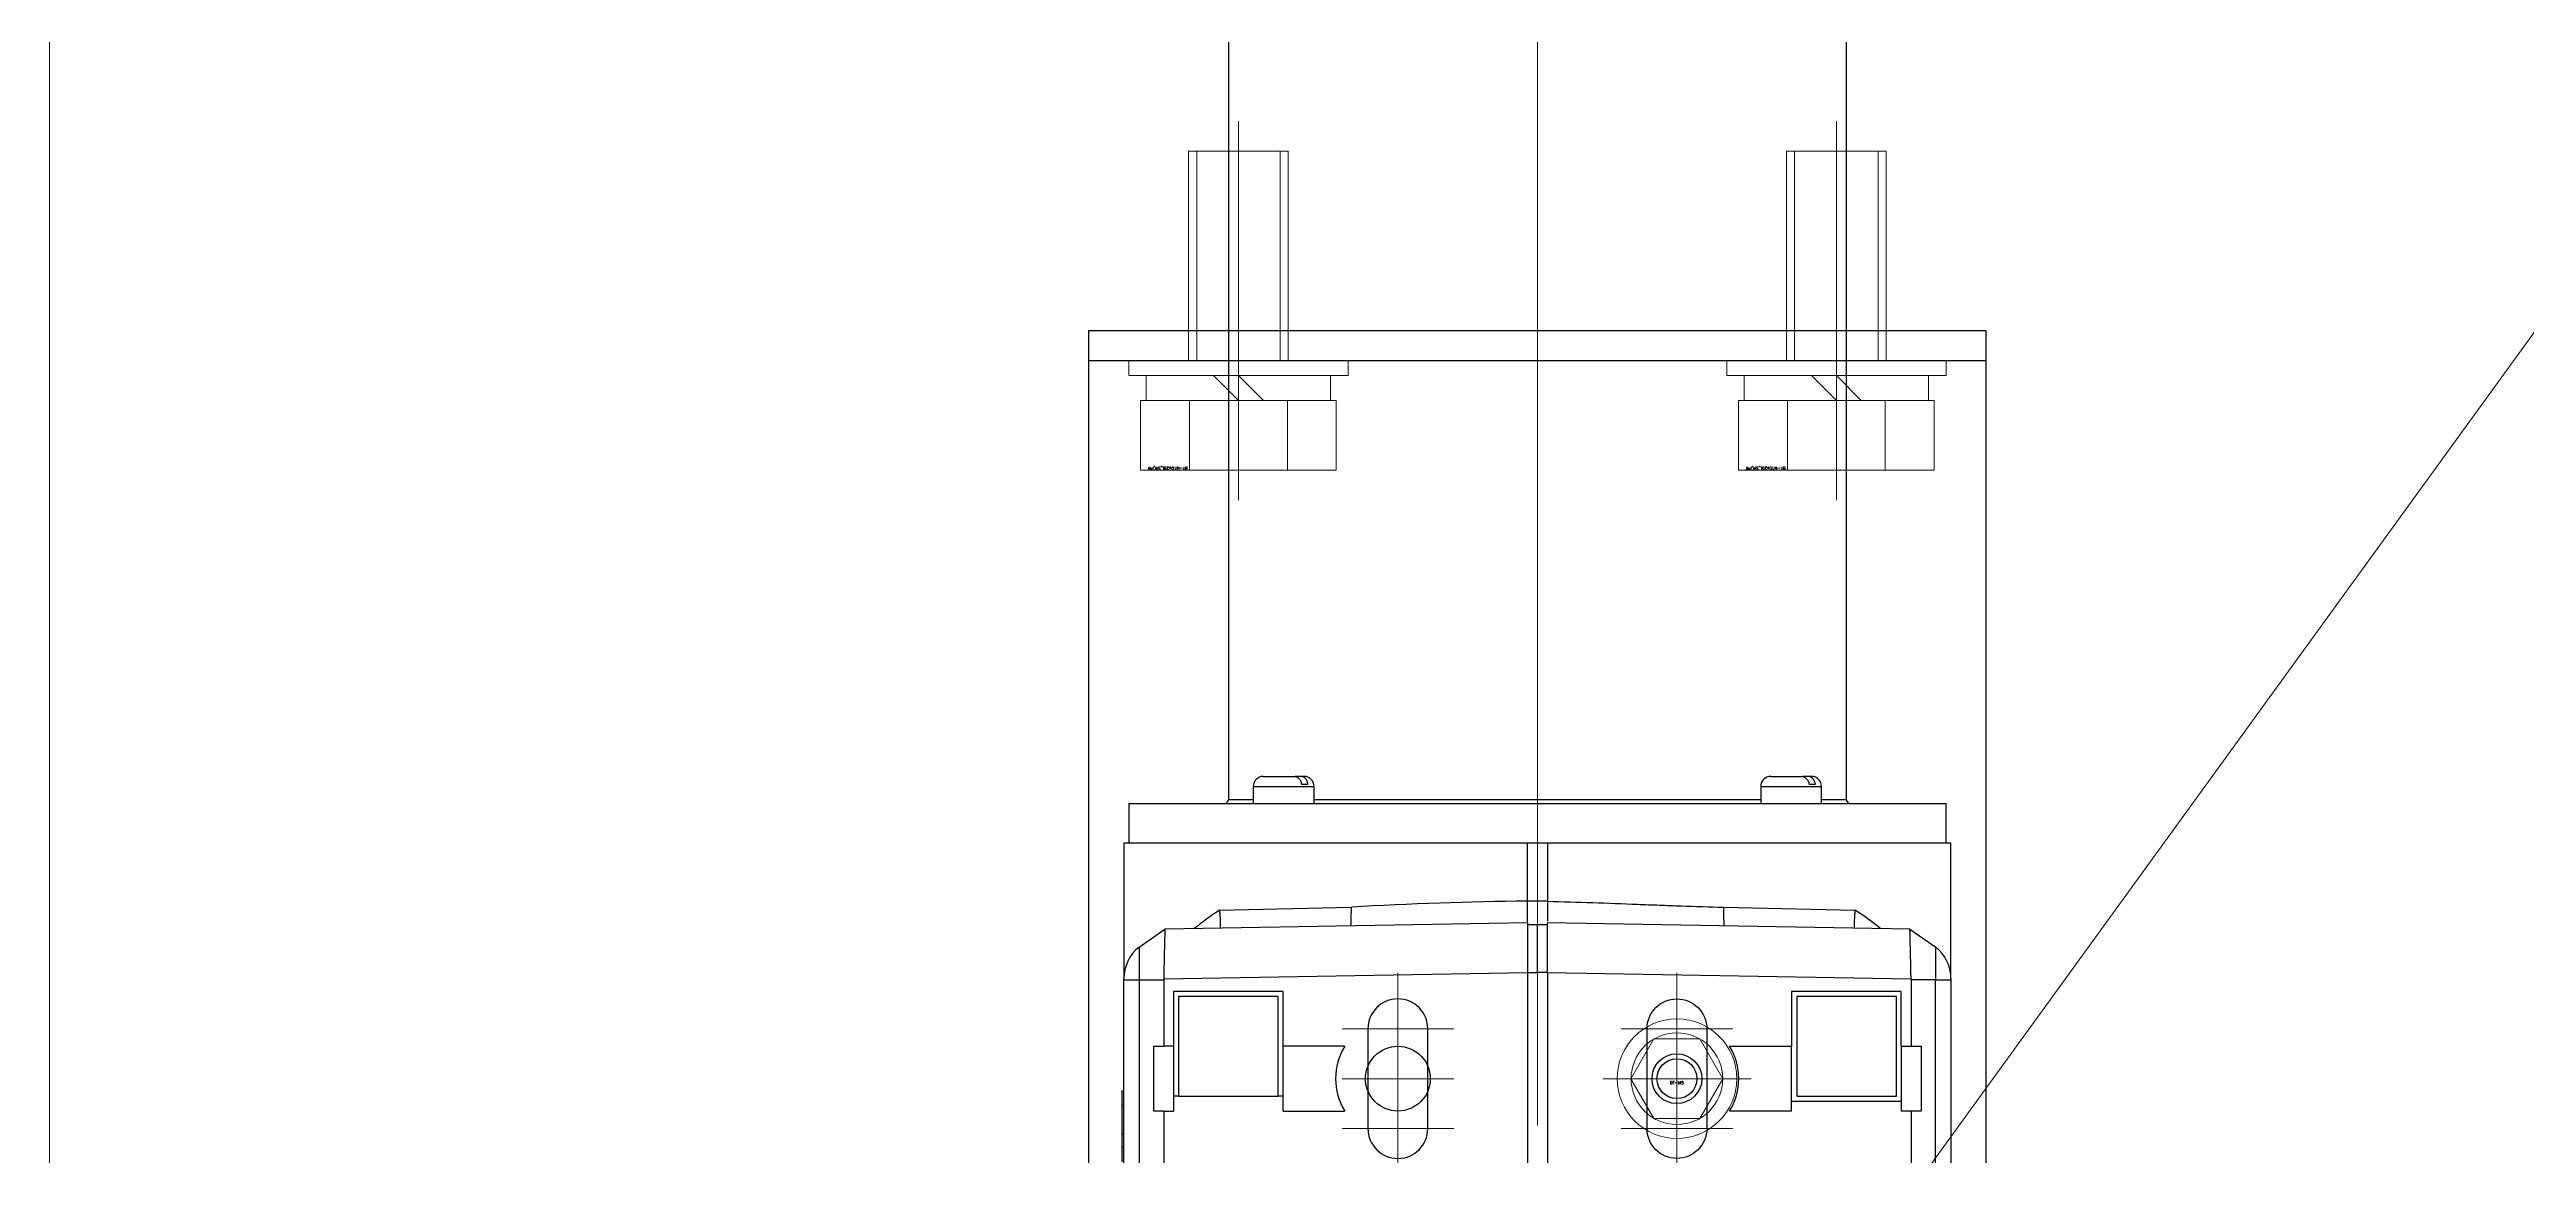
# Model space of a CAD drawing. Header units: millimetres. Extents: x -16130 to 36813, y -8099 to 27484.
# Drawn here: x 30734.5 to 30983, y 17732.9 to 17843.7 of the extents above; entities that cross this region are included whole.
import ezdxf

# ---------------------------------------------------------------- set-up
doc = ezdxf.new("R2010")
doc.units = ezdxf.units.MM
doc.header["$LTSCALE"] = 6
doc.linetypes.add('CENTER2', pattern=[28.575, 19.05, -3.175, 3.175, -3.175])
doc.linetypes.add('HIDDEN', pattern=[9.525, 6.35, -3.175])
for name, color, linetype, lineweight in [('04_HIDDEN', 2, 'HIDDEN', 13), ('05_CENTER', 4, 'CENTER2', 13), ('07_TEXT', 3, 'Continuous', 13), ('08_DIM', 3, 'Continuous', 13)]:
    doc.layers.add(name, color=color, linetype=linetype, lineweight=lineweight)
doc.layers.add('10_DRAFT', color=8, linetype='Continuous', lineweight=0, plot=False)
doc.styles.add('KSS_TXT_L', font='txt.shx', dxfattribs={"height": 3, "bigfont": 'extfont2.shx'})

# ---------------------------------------------------------------- blocks, each defined once
blk = doc.blocks.new('140.096b')
at = {"color": 0}
for p, q in [((-162.67, 55.5), (9.9, 55.5)), ((-6.87, 55.7), (-8.35, 55.7)), ((-6.87, 55.7), (-6.87, 55.5)), ((-5.55, 55.7), (-6.87, 55.7)), ((-6.76, 55.7), (-6.76, 55.73)), ((-6.64, 55.7), (-6.64, 55.73)), ((-5.55, 55.5), (-5.55, 55.7)), ((-2.69, 55.7), (-5.55, 55.7)), ((-3.98, 55.7), (-3.98, 55.73)), ((-3.67, 55.7), (-3.67, 55.73)), ((-2.69, 55.7), (-2.69, 55.5)), ((-1.21, 55.7), (-2.69, 55.7)), ((-1.21, 55.7), (-1.21, 55.5)), ((9.9, 55.5), (9.9, 53.95)), ((9.9, 55.5), (10.03, 55.5)), ((23.6, 55.5), (10.04, 55.5)), ((23.6, 15), (23.6, 55.5)), ((27.6, 55), (23.6, 55)), ((27.6, 55), (27.6, -27)), ((9.9, 53.95), (-162.67, 53.95)), ((-3.25, 52.5), (3.25, 52.5)), ((-3.25, 51.5), (-3.25, 52.5)), ((3.25, 52.5), (3.25, 51.5)), ((9.9, 53.95), (9.9, 51.5)), ((14.95, 51.37), (13.16, 53.97)), ((-3.25, 51.5), (-34.75, 51.5)), ((-3.25, 51.5), (-3.25, 50.5)), ((-1.75, 50.5), (-3.25, 50.5)), ((-1.75, 50), (-1.75, 50.5)), ((3.25, 50.5), (-1.75, 50.5)), ((-1.75, 50), (-1.75, 40)), ((8.25, 50), (-1.75, 50)), ((9.9, 51.5), (3.25, 51.5)), ((3.25, 50.5), (3.25, 51.5)), ((8.75, 50.5), (3.25, 50.5)), ((8.25, 40), (8.25, 50)), ((8.75, 39.5), (8.75, 50.5)), ((9.98, 51.5), (9.9, 51.5)), ((10.62, 15), (9.98, 51.5)), ((15.62, 15), (14.98, 51.39)), ((16.9, 45.9), (17.19, 32.67)), ((153.6, 45), (28, 45)), ((28, 45), (28, 42.51)), ((29.3, 42.51), (27.6, 42.51)), ((29.3, 42.51), (29.3, 36.41)), ((-1.75, 40), (8.25, 40)), ((-1.75, 39.5), (-1.75, 40)), ((30.3, 41.51), (30.3, 38.36)), ((-3.25, 39.5), (-1.75, 39.5)), ((-3.25, 39.5), (-3.25, 33.34)), ((-1.75, 39.5), (3.25, 39.5)), ((3.25, 39.5), (8.75, 39.5)), ((3.25, 33.34), (3.25, 39.5)), ((29.5, 37.02), (29.5, 37.66)), ((30.3, 38.36), (30.3, 38.34)), ((30.3, 38.34), (30.3, 38.31)), ((30.3, 38.25), (30.3, 38.31)), ((30.3, 37.72), (30.3, 38.25)), ((30.3, 37.41), (30.3, 37.72)), ((27.6, 36.41), (29.3, 36.41)), ((28, 36.41), (28, -8.41)), ((10.62, 15), (-163.38, 15)), ((15.62, 15), (10.62, 15)), ((10.64, 15), (10.64, 14)), ((15.44, 14), (15.44, 15)), ((15.71, 15), (17.79, 15)), ((17.79, 15), (23.6, 15)), ((17.82, 15), (17.82, 13)), ((23.6, 13), (23.6, 15)), ((10.62, 13), (-163.38, 13)), ((9.98, -23.5), (10.62, 13)), ((10.62, 13), (15.62, 13)), ((10.64, 14), (10.66, 14)), ((10.66, 13), (10.66, 14)), ((10.66, 14), (10.89, 14)), ((10.89, 14), (11.54, 14)), ((11.54, 14), (15.43, 14)), ((14.98, -23.39), (15.62, 13)), ((15.44, 14), (15.43, 14)), ((15.43, 14), (15.44, 14)), ((15.44, 13), (15.44, 14)), ((17.79, 13), (15.79, 13)), ((23.6, 13), (17.79, 13)), ((23.6, -27.5), (23.6, 13)), ((17.19, -4.67), (16.9, -17.9)), ((-3.25, -11.5), (-3.25, -5.28)), ((3.25, -5.28), (3.25, -11.5)), ((29.3, -8.41), (27.6, -8.41)), ((29.3, -8.41), (29.3, -14.51)), ((30.3, -9.41), (30.3, -12.55)), ((-3.25, -11.5), (-2.25, -11.5)), ((-2.25, -11.5), (-2.25, -22.5)), ((-2.25, -11.5), (3.25, -11.5)), ((-1.75, -12.04), (-1.75, -22.04)), ((8.25, -12.04), (-1.75, -12.04)), ((8.75, -11.5), (3.25, -11.5)), ((8.25, -22.04), (8.25, -12.04)), ((8.75, -22.5), (8.75, -11.5)), ((27.6, -14.51), (29.3, -14.51)), ((28, -14.51), (28, -17)), ((29.5, -13.89), (29.5, -13.26)), ((30.3, -12.55), (30.3, -12.57)), ((30.3, -12.57), (30.3, -12.61)), ((30.3, -12.66), (30.3, -12.61)), ((30.3, -13.19), (30.3, -12.66)), ((30.3, -13.51), (30.3, -13.19)), ((28, -17), (153.6, -17)), ((-1.75, -22.04), (8.25, -22.04)), ((-3.25, -23.5), (-34.75, -23.5)), ((-2.25, -22.5), (-3.25, -22.5)), ((-3.25, -23.5), (-3.25, -22.5)), ((-3.25, -24.5), (-3.25, -23.5)), ((3.25, -24.5), (-3.25, -24.5)), ((3.25, -22.5), (-2.25, -22.5)), ((3.25, -22.5), (8.75, -22.5)), ((3.25, -22.5), (3.25, -23.5)), ((3.25, -23.5), (3.25, -24.5)), ((9.9, -23.5), (3.25, -23.5)), ((9.98, -23.5), (9.9, -23.5)), ((9.9, -25.95), (9.9, -23.5)), ((13.16, -25.97), (14.95, -23.37)), ((-162.67, -25.95), (9.9, -25.95)), ((9.9, -25.95), (9.9, -27.5)), ((23.6, -27), (27.6, -27)), ((9.9, -27.5), (-161.82, -27.5)), ((10.03, -27.5), (9.9, -27.5)), ((10.04, -27.5), (23.6, -27.5))]:
    blk.add_line(p, q, dxfattribs=at)
for centre, radius in [((0, 28), 3.25), ((0, 0), 2.5), ((0, 0), 2.5), ((0, 0), 2), ((0, 0), 2)]:
    blk.add_circle(centre, radius, dxfattribs=at)
for centre, radius, start, end in [((10.03, 51.5), 4, 38.193, 89.9987), ((-10.39, 28.01), 32.62, 33.2529, 38.8183), ((28, 45.4), 0.4, 180, 270), ((29.3, 41.51), 1, 0, 90), ((29.3, 37.41), 1, 270, 0), ((0, 28), 6.25, 58.6677, 121.3323), ((-328.3, 12), 346.11, 0.4968, 3.4239), ((0, 0), 6.2, 238.386, 301.614), ((29.3, -9.41), 1, 0, 90), ((29.3, -13.51), 1, 270, 0), ((28, -17.4), 0.4, 90, 180), ((-10.39, -0.01), 32.62, 321.1802, 326.7471), ((11.59, -945.04), 919.09, 89.90159, 90.10504), ((10.03, -23.5), 4, 270.0013, 321.8299), ((11.59, -945.04), 919.09, 89.90012, 89.90159)]:
    blk.add_arc(centre, radius, start, end, dxfattribs=at)
for centre, major_axis, start_param, end_param in [((17.19, 37.62), (11, 0.19), 4.532773, 4.704538), ((17.19, -9.62), (-11, 0.19), 4.72024, 4.892005)]:
    blk.add_ellipse(centre, major_axis=major_axis, ratio=0.449811, start_param=start_param, end_param=end_param, dxfattribs=at)
for points, knots in [([(13.17, 53.95), (13.15, 53.95), (13.12, 53.95), (13.02, 53.95), (12.93, 53.95), (12.71, 53.95), (12.58, 53.95), (12.27, 53.95), (12.1, 53.95), (11.72, 53.95), (11.51, 53.95), (11.08, 53.95), (10.85, 53.95), (10.5, 53.95), (10.38, 53.95), (10.15, 53.95), (10.02, 53.95), (9.9, 53.95)], [0.1680046, 0.1680046, 0.1680046, 0.1680046, 0.25, 0.25, 0.375, 0.375, 0.5, 0.5, 0.625, 0.625, 0.75, 0.75, 0.875, 0.875, 0.9375, 0.9375, 1, 1, 1, 1]), ([(13.19, 53.95), (13.19, 53.95), (13.19, 53.95), (13.19, 53.95), (13.18, 53.95), (13.17, 53.95)], [0.09883606, 0.09883606, 0.09883606, 0.09883606, 0.125, 0.125, 0.16800464, 0.16800464, 0.16800464, 0.16800464]), ([(14.98, 51.38), (14.98, 51.38), (14.98, 51.38), (14.96, 51.38), (14.9, 51.38), (14.71, 51.39), (14.58, 51.39), (14.24, 51.4), (14.04, 51.41), (13.69, 51.41), (13.57, 51.42), (13.3, 51.42), (13.16, 51.43), (12.73, 51.44), (12.42, 51.44), (11.93, 51.45), (11.76, 51.46), (11.41, 51.47), (11.24, 51.47), (10.71, 51.48), (10.34, 51.49), (9.98, 51.5)], [0.1000491, 0.1000491, 0.1000491, 0.1000491, 0.125, 0.125, 0.25, 0.25, 0.375, 0.375, 0.5, 0.5, 0.5625, 0.5625, 0.625, 0.625, 0.75, 0.75, 0.8125, 0.8125, 0.875, 0.875, 1, 1, 1, 1]), ([(16.9, 45.9), (16.76, 45.89), (16.62, 45.88), (16.35, 45.85), (16.22, 45.85), (15.81, 45.83), (15.54, 45.82), (15.21, 45.82), (15.14, 45.82), (15.07, 45.83)], [0, 0, 0, 0, 0.03125, 0.03125, 0.0625, 0.0625, 0.125, 0.125, 0.1402023, 0.1402023, 0.1402023, 0.1402023]), ([(30.3, 38.36), (30.3, 38.2), (30.22, 38.03), (29.93, 37.78), (29.73, 37.69), (29.5, 37.66)], [0, 0, 0, 0, 0.5, 0.5, 1, 1, 1, 1]), ([(29.5, 37.02), (29.61, 37.04), (29.72, 37.07), (29.92, 37.15), (30.01, 37.21), (30.22, 37.4), (30.3, 37.56), (30.3, 37.72)], [0, 0, 0, 0, 0.25, 0.25, 0.5, 0.5, 1, 1, 1, 1]), ([(17.79, 13), (17.72, 9.93), (17.61, 6.91), (17.46, 3.22), (17.43, 2.48), (17.38, 1.02), (17.35, 0.29), (17.27, -1.88), (17.22, -3.29), (17.19, -4.67)], [0, 0, 0, 0, 0.5, 0.5, 0.625, 0.625, 0.75, 0.75, 1, 1, 1, 1]), ([(30.3, -12.55), (30.3, -12.71), (30.22, -12.88), (29.93, -13.13), (29.73, -13.22), (29.5, -13.26)], [0, 0, 0, 0, 0.5, 0.5, 1, 1, 1, 1]), ([(29.5, -13.89), (29.61, -13.88), (29.72, -13.85), (29.92, -13.76), (30.01, -13.7), (30.22, -13.51), (30.3, -13.35), (30.3, -13.19)], [0, 0, 0, 0, 0.25, 0.25, 0.5, 0.5, 1, 1, 1, 1]), ([(15.07, -17.83), (15.14, -17.82), (15.21, -17.82), (15.54, -17.82), (15.81, -17.83), (16.22, -17.85), (16.35, -17.85), (16.62, -17.88), (16.76, -17.89), (16.9, -17.9)], [0.8597977, 0.8597977, 0.8597977, 0.8597977, 0.875, 0.875, 0.9375, 0.9375, 0.96875, 0.96875, 1, 1, 1, 1]), ([(9.98, -23.5), (10.34, -23.49), (10.7, -23.48), (11.41, -23.47), (11.76, -23.46), (12.42, -23.44), (12.73, -23.44), (13.31, -23.42), (13.57, -23.42), (13.92, -23.41), (14.03, -23.41), (14.24, -23.4), (14.33, -23.4), (14.58, -23.39), (14.71, -23.39), (14.85, -23.39), (14.89, -23.38), (14.95, -23.38), (14.97, -23.38), (14.98, -23.38), (14.98, -23.38), (14.98, -23.38)], [0, 0, 0, 0, 0.125, 0.125, 0.25, 0.25, 0.375, 0.375, 0.5, 0.5, 0.5625, 0.5625, 0.625, 0.625, 0.75, 0.75, 0.8125, 0.8125, 0.875, 0.875, 0.9008139, 0.9008139, 0.9008139, 0.9008139])]:
    blk.add_open_spline(points, degree=3, knots=knots, dxfattribs=at)
at = {"layer": '05_CENTER', "color": 0}
for p, q in [((0, 33.06), (0, 22.94)), ((5.06, 28), (-5.06, 28)), ((-176.14, 14), (165.92, 14)), ((0, -5.06), (0, 5.06)), ((5.06, 0), (-5.06, 0))]:
    blk.add_line(p, q, dxfattribs=at)
blk = doc.blocks.new('A$C7AFA21F4_1_1_1_1')
at = {"color": 0, "linetype": 'CENTER2'}
blk.add_line((0, -24), (0, 14), dxfattribs=at)
at = {"color": 0}
for p, q in [((-9.81, 11), (9.81, 11)), ((-9.81, 4), (-9.81, 11)), ((-4.91, 4), (-4.91, 11)), ((4.91, 4), (4.91, 11)), ((9.81, 4), (9.81, 11)), ((9.81, 4), (-9.81, 4)), ((-9.25, 4), (-9.25, 1.5)), ((0, 1.5), (-2.5, 4)), ((0, 4), (2.5, 1.5)), ((9.25, 1.5), (9.25, 4)), ((-11, 1.5), (11, 1.5)), ((-11, 1.5), (-11, 0)), ((-11, 0), (11, 0)), ((11, 0), (11, 1.5))]:
    blk.add_line(p, q, dxfattribs=at)
at = {"color": 0, "linetype": 'HIDDEN'}
for p, q in [((-5, -21), (-5, 0)), ((-4.19, -21), (-4.19, 0)), ((4.19, -21), (4.19, 0)), ((5, -21), (5, 0)), ((-5, -21), (5, -21))]:
    blk.add_line(p, q, dxfattribs=at)
at = {"layer": '10_DRAFT', "style": 'KSS_TXT_L'}
blk.add_text('BT-M10x25L,SW,PW', height=0.3, dxfattribs=at).set_placement((5.1, 10.66))
blk = doc.blocks.new('A$C6C943B69_1_1_1_1')
at = {"color": 0, "linetype": 'CENTER2'}
for p, q in [((0, -7.44), (0, 7.44)), ((-7.44, 0), (7.44, 0))]:
    blk.add_line(p, q, dxfattribs=at)
at = {"color": 0}
for p, q in [((-4.62, 0), (-2.31, 4)), ((-2.31, 4), (2.31, 4)), ((2.31, 4), (4.62, 0)), ((-2.31, -4), (-4.62, 0)), ((4.62, 0), (2.31, -4)), ((2.31, -4), (-2.31, -4))]:
    blk.add_line(p, q, dxfattribs=at)
for radius in [6, 4.6]:
    blk.add_circle((0, 0), radius, dxfattribs=at)
at = {"layer": '10_DRAFT', "style": 'KSS_TXT_L'}
blk.add_text('BT-M5', height=0.3, dxfattribs=at).set_placement((-0.7, -0.56))
blk = doc.blocks.new('A$C6849161B')
at = {"color": 0}
blk.add_line((-45, -3), (45, -3), dxfattribs=at)
for points in [[(-45, 0), (45, 0), (45, -242, -0.414214), (42, -245), (-42, -245, -0.414214), (-45, -242)], [(-17, -70), (-17, -80, 1), (-11, -80), (-11, -70, 1)], [(17, -70), (17, -80, -1), (11, -80), (11, -70, -1)], [(-28, -108), (-28, -118, 1), (-22, -118), (-22, -108, 1)], [(28, -108), (28, -118, -1), (22, -118), (22, -108, -1)], [(-28, -198), (-28, -208, 1), (-22, -208), (-22, -198, 1)], [(28, -198), (28, -208, -1), (22, -208), (22, -198, -1)]]:
    blk.add_lwpolyline(points, format="xyb", close=True, dxfattribs=at)
at = {"layer": '05_CENTER'}
for p, q in [((-30, 3.42), (-30, -6.43)), ((0, -248.75), (0, 3.07)), ((30, 3.42), (30, -6.43)), ((-14, -85.6), (-14, -64.4)), ((14, -85.6), (14, -64.4)), ((-19.6, -70), (-8.4, -70)), ((19.6, -70), (8.4, -70)), ((-19.6, -75), (-8.4, -75)), ((19.6, -75), (8.4, -75)), ((-19.6, -80), (-8.4, -80)), ((19.6, -80), (8.4, -80)), ((-25, -123.6), (-25, -102.4)), ((25, -123.6), (25, -102.4)), ((-30.6, -108), (-19.4, -108)), ((30.6, -108), (19.4, -108)), ((-30.6, -113), (-19.4, -113)), ((30.6, -113), (19.4, -113)), ((-30.6, -118), (-19.4, -118)), ((30.6, -118), (19.4, -118)), ((-25, -213.6), (-25, -192.4)), ((25, -213.6), (25, -192.4)), ((-30.6, -198), (-19.4, -198)), ((30.6, -198), (19.4, -198)), ((-30.6, -203), (-19.4, -203)), ((30.6, -203), (19.4, -203)), ((-30.6, -208), (-19.4, -208)), ((30.6, -208), (19.4, -208))]:
    blk.add_line(p, q, dxfattribs=at)

msp = doc.modelspace()

# ---------------------------------------------------------------- linework, layer by layer
at = {"layer": '07_TEXT', "color": 2}
msp.add_line((31498.13949, 18523.56658), (30745.67342, 17487.43718), dxfattribs=at)
at = {"layer": '08_DIM', "color": 2}
msp.add_lwpolyline([(30734.50442, 18523.56658), (31498.13949, 18523.56658), (31498.13949, 17487.43718), (30734.50442, 17487.43718)], close=True, dxfattribs=at)

# ---------------------------------------------------------------- block references
at = {"color": 4, "rotation": 90.00000000000001}
msp.add_blockref('140.096b', (30897.7999, 17740.56182), dxfattribs=at)
msp.add_blockref('A$C6849161B', (30883.7999, 17815.5618))
at = {"layer": '04_HIDDEN', "rotation": 180}
for p in [(30853.7999, 17812.5618), (30913.7999, 17812.5618)]:
    msp.add_blockref('A$C7AFA21F4_1_1_1_1', p, dxfattribs=at)
at = {"layer": '04_HIDDEN'}
msp.add_blockref('A$C6C943B69_1_1_1_1', (30897.7999, 17740.5618), dxfattribs=at)

doc.saveas('drawing.dxf')
